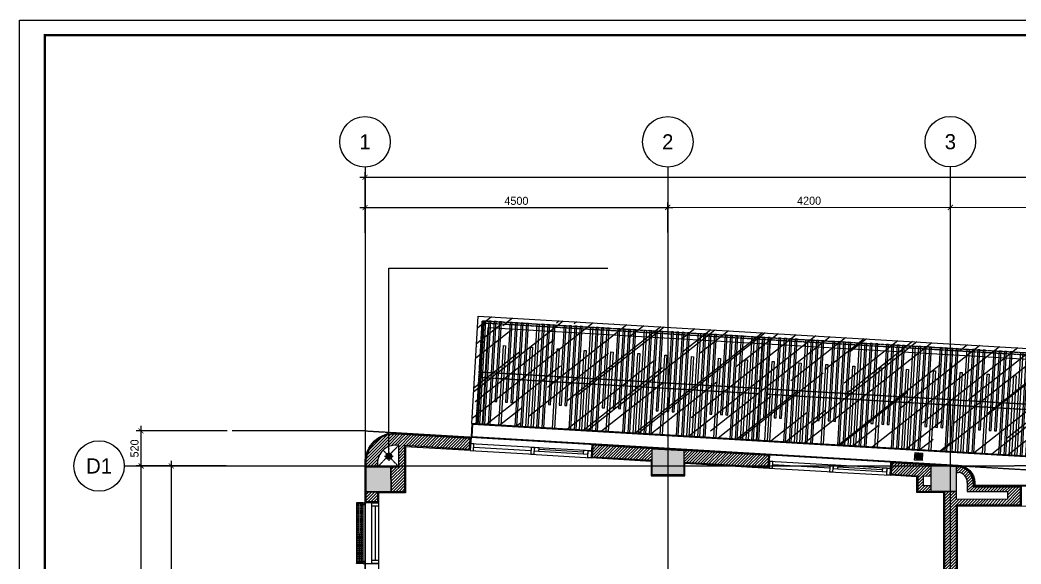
# Model space of a CAD drawing. Header units: inches. Extents: x 1721084 to 1854744, y 225101 to 488646.
# Drawn here: x 1810189 to 1825070, y 343018 to 351101 of the extents above; entities that cross this region are included whole.
import ezdxf
from ezdxf.enums import TextEntityAlignment as Align

# ---------------------------------------------------------------- set-up
doc = ezdxf.new("R2010")
doc.units = ezdxf.units.IN
doc.header["$MEASUREMENT"] = 0
doc.set_wipeout_variables(frame=1)
for name, pattern in [('ACAD_ISO03W100', [30, 12, -18]), ('X-PL-T2$0$X-GRID-T2$0$CENTER2', [1.125, 0.75, -0.125, 0.125, -0.125]), ('X-PL-T2$0$X-PL-T2$0$DASHEDX2', [1.5, 1, -0.5]), ('X-PL-T2$0$X-PL-T2$0$HIDDEN2', [0.1875, 0.125, -0.0625])]:
    doc.linetypes.add(name, pattern=pattern)
for name, color, linetype in [('A-ANNO-DIM 100', 252, 'Continuous'), ('e-WIRE', 6, 'ACAD_ISO03W100'), ('X-PL-T2$0$A-XREF', 250, 'Continuous'), ('X-PL-T2$0$X-COLUM-T2$0$A-FLOR-COLS-CONC', 250, 'Continuous'), ('X-PL-T2$0$X-COLUM-T2$0$A-FLOR-PATT', 250, 'Continuous'), ('X-PL-T2$0$X-GRID-T2$0$A-ANNO-DIM 75', 2, 'Continuous'), ('X-PL-T2$0$X-GRID-T2$0$A-GRID', 9, 'X-PL-T2$0$X-GRID-T2$0$CENTER2'), ('X-PL-T2$0$X-GRID-T2$0$A-GRID-SYMB', 5, 'Continuous'), ('X-PL-T2$0$X-PL-T2$0$A-FLOR', 250, 'Continuous'), ('X-PL-T2$0$X-PL-T2$0$A-FLOR-ABOV', 250, 'X-PL-T2$0$X-PL-T2$0$HIDDEN2'), ('X-PL-T2$0$X-PL-T2$0$A-FLOR-DRAN', 250, 'Continuous'), ('X-PL-T2$0$X-PL-T2$0$A-FLOR-MED', 33, 'Continuous'), ('X-PL-T2$0$X-PL-T2$0$A-FLOR-PATT', 250, 'Continuous'), ('X-PL-T2$0$X-PL-T2$0$A-FLOR-WALL', 250, 'Continuous'), ('X-PL-T2$0$X-PL-T2$0$A-FLOR-WALL-FNSH', 250, 'Continuous'), ('X-PL-T2$0$X-PL-T2$0$A-FLOR-WALL-PART', 250, 'Continuous'), ('X-PL-T2$0$X-PL-T2$0$A-FLOR-WALL-PATT', 250, 'Continuous'), ('X-PL-T2$0$X-PL-T2$0$A-FLOR-WDW', 250, 'Continuous'), ('X-PL-T2$0$X-PL-T2$0$A-FURN-EQPM', 250, 'Continuous'), ('X-PL-T2$0$X-PL-T2$0$A-XREF', 250, 'Continuous')]:
    doc.layers.add(name, color=color, linetype=linetype)
doc.styles.add('X-PL-T2$0$HDUNGARC', font='vn_vni.shx')
doc.styles.add('X-PL-T2$0$X-GRID-T2$0$HDUNGARC', font='vn_vni.shx')
doc.styles.add('X-PL-T2$0$X-GRID-T2$0$SYMBTEXT', font='VAVON_.TTF')
doc.dimstyles.new('X-PL-T2$0$DIM-75', dxfattribs={"dimscale": 75, "dimtxt": 2, "dimasz": 1, "dimexe": 1, "dimexo": 1, "dimgap": 0.5, "dimtad": 1, "dimdec": 0, "dimzin": 0, "dimdsep": 46, "dimtxsty": 'X-PL-T2$0$HDUNGARC', "dimblk": 'X-PL-T2$0$_ArchTick', "dimcen": 2, "dimdle": 1, "dimclrd": 256, "dimclre": 9, "dimclrt": 3, "dimadec": 0, "dimazin": 0, "dimtfac": 1, "dimtdec": 0, "dimtix": 1, "dimtmove": 2, "dimatfit": 2, "dimfxl": 1, "dimtolj": 1, "dimtzin": 0, "dimarcsym": 2})
doc.dimstyles.new('X-PL-T2$0$X-GRID-T2$0$DIM-75', dxfattribs={"dimscale": 75, "dimtxt": 1.6, "dimasz": 1, "dimexe": 1, "dimexo": 1, "dimgap": 0.5, "dimtad": 1, "dimdec": 0, "dimzin": 0, "dimdsep": 46, "dimtxsty": 'X-PL-T2$0$X-GRID-T2$0$HDUNGARC', "dimblk": 'X-PL-T2$0$X-GRID-T2$0$_ArchTick', "dimcen": 2, "dimdle": 1, "dimclrd": 256, "dimclre": 9, "dimclrt": 3, "dimadec": 0, "dimazin": 0, "dimtfac": 1, "dimtdec": 0, "dimtix": 1, "dimtmove": 2, "dimatfit": 2, "dimfxl": 1, "dimtolj": 1, "dimtzin": 0, "dimarcsym": 2})

# ---------------------------------------------------------------- blocks, each defined once
blk = doc.blocks.new('X-PL-T2$0$X-PL-T2$0$thang 21 bâc')
for points in [[(1850, -2800), (0, -2800), (0, 0), (6200, 0), (6200, -2800), (4350, -2800)], [(1850, -1800), (1850, 0), (2100, 0), (2100, -1800), (1850, -1800)], [(2100, -1800), (2100, 0), (2350, 0), (2350, -1800), (2100, -1800)], [(2350, -1800), (2350, 0), (2600, 0), (2600, -1800), (2350, -1800)], [(2600, -1800), (2600, 0), (2850, 0), (2850, -1800), (2600, -1800)], [(2850, -1800), (2850, 0), (3100, 0), (3100, -1800), (2850, -1800)], [(3100, -1800), (3100, 0), (3350, 0)], [(3100, -1800), (3350, 0)], [(3350, 0), (3600, 0), (3600, -1800), (3350, -1800)], [(3350, -1800), (3600, 0)], [(3600, -1800), (3600, 0), (3850, 0), (3850, -1800), (3600, -1800)], [(3850, -1800), (3850, 0), (4100, 0), (4100, -1800), (3850, -1800)], [(4100, -1800), (4100, 0), (4350, 0), (4350, -1800), (4100, -1800)], [(1850, -1800), (0, -1800)], [(1850, -2800), (1850, -1800), (4350, -1800), (4350, -2800)], [(3350, -1800), (3100, -1800)], [(6200, -1800), (4350, -1800)], [(1850, -2050), (0, -2050)], [(6200, -2050), (4350, -2050)], [(1850, -2300), (0, -2300)], [(6200, -2300), (4350, -2300)], [(1850, -2550), (0, -2550)], [(6200, -2550), (4350, -2550)], [(1850, -2800), (0, -2800)], [(6200, -2800), (4350, -2800)]]:
    blk.add_lwpolyline(points)
blk = doc.blocks.new('X-PL-T2$0$X-COLUM-T2')
at = {"layer": 'X-PL-T2$0$X-COLUM-T2$0$A-FLOR-PATT'}
h = blk.add_hatch(dxfattribs=at)
h.set_pattern_fill('!BTCT', color=250, scale=20, pattern_type=2)
h.set_pattern_definition([(50, (0, 0), (143.45204, -12.5504), [15, -165]), (355, (0, 0), (-27.7503, 150.4384), [12, -132]), (100.4514, (11.95, -1.05), (115.7019, 137.8879), [12.748, -140.2284]), (46.1842, (0, 40), (213.4482, -33.1038), [22.5, -247.5]), (96.6356, (17.79, 37.24), (186.9325, 194.8236), [19.122, -210.3426]), (351.1842, (0, 40), (186.9324, 194.8237), [18, -198]), (21, (20, 30), (119.3814, -80.5238), [15, -165]), (326, (20, 30), (48.6631, 145.03), [12, -132]), (71.4514, (29.95, 23.29), (168.0445, 64.5061), [12.748, -140.2284]), (37.5, (0, 0), (2.43197, 66.57877), [0, -130.4, 0, -134, 0, -132.5]), (7.5, (0, 0), (52.6139, 78.88234), [0, -76.4, 0, -127.4, 0, -50.5]), (327.5, (-44.6, 0), (106.76449, -4.51097), [0, -50, 0, -156, 0, -207]), (317.5, (-64.6, 0), (116.63723, 20.021), [0, -65, 0, -103.6, 0, -147]), (45, (0, 0), (-60.10408, 60.10408), []), (45, (0, 24.5), (-60.10408, 60.10408), [])])
h.paths.add_polyline_path([(20685, 3915), (20685, 4285), (20315, 4285), (20315, 3915)])
h.paths.add_polyline_path([(20685, 685), (19915, 685), (19915, 375), (20685, 375)])
h.paths.add_polyline_path([(15485, -715), (14815, -715), (14815, -985), (15485, -985)])
h.paths.add_polyline_path([(15015, 3915), (15385, 3915), (15385, 4385), (15015, 4385)])
h.paths.add_polyline_path([(8785, 5465), (8785, 5935), (8215, 5935), (8215, 5465)])
h.paths.add_polyline_path([(4735, -985), (4735, -615), (4265, -615), (4265, -985)])
h.paths.add_polyline_path([(8415, -985), (8785, -985), (8785, -615), (8415, -615)])
h.paths.add_polyline_path([(8785, 11337), (8415, 11358), (8415, 10965), (8785, 10965)])
h.paths.add_polyline_path([(20685, 10634), (20315, 10656), (20315, 10215), (20685, 10215)])
h.paths.add_polyline_path([(4735, 11576), (4265, 11603), (4265, 11215), (4735, 11215)])
h.paths.add_polyline_path([(15, 11335), (15, 10965), (385, 10965), (385, 11335)])
h.paths.add_polyline_path([(15, 5935), (15, 5465), (585, 5465), (585, 5935)])
h.paths.add_polyline_path([(385, 15), (385, 385), (15, 385), (15, 15)])
at = {"layer": 'X-PL-T2$0$X-COLUM-T2$0$A-FLOR-COLS-CONC'}
for points in [[(4265, 11603), (4735, 11576), (4735, 11215), (4265, 11215)], [(15, 11335), (385, 11335), (385, 10965), (15, 10965)]]:
    blk.add_lwpolyline(points, close=True, dxfattribs=at)
blk.add_lwpolyline([(8415, 11358), (8785, 11337), (8785, 10965), (8415, 10965), (8415, 11358)], dxfattribs=at)
blk = doc.blocks.new('*U606')
for points in [[(0, 0), (50, 0), (50, 100), (0, 100)], [(0, 0), (950, 0), (950, 100), (0, 100)], [(900, 0), (950, 0), (950, 100), (900, 100)]]:
    blk.add_lwpolyline(points, close=True)
at = {"color": 8}
blk.add_lwpolyline([(50, 50), (900, 50)], dxfattribs=at)
blk = doc.blocks.new('*U619')
at = {"color": 0, "ltscale": 40}
for p, q in [((-600, 100), (300, 100)), ((300, 0), (-600, 0))]:
    blk.add_line(p, q, dxfattribs=at)
at = {"ltscale": 40}
for p, q in [((-480, 50), (180, 50)), ((180, 25), (-480, 25))]:
    blk.add_line(p, q, dxfattribs=at)
at = {"color": 0, "lineweight": -2}
for points in [[(-600, 100), (-550, 100), (-550, 0), (-600, 0)], [(300, 100), (250, 100), (250, 0), (300, 0)]]:
    blk.add_lwpolyline(points, close=True, dxfattribs=at)
at = {"ltscale": 40}
for points in [[(-550, 50), (-480, 50), (-480, 0), (-550, 0)], [(180, 50), (250, 50), (250, 0), (180, 0)]]:
    blk.add_lwpolyline(points, close=True, dxfattribs=at)
blk = doc.blocks.new('X-PL-T2$0$X-PL-T2$0$NM 90')
h = blk.add_hatch()
h.set_pattern_fill('DASH', color=8, scale=400)
h.paths.add_polyline_path([(0, 45, 1), (0, 0)])
h.paths.add_polyline_path([(0, 45), (0, 0), (45, 0, 0.4142136)])
h.paths.add_polyline_path([(45, 0), (0, 0, -1), (0, -45, 0.4142136)])
h = blk.add_hatch()
h.set_pattern_fill('DASH', color=256, scale=400)
h.paths.add_polyline_path([(0, 45, 1), (0, 0)])
h.paths.add_polyline_path([(0, 45), (0, 0), (45, 0, 0.4142136)])
h.paths.add_polyline_path([(45, 0), (0, 0, -1), (0, -45, 0.4142136)])
h = blk.add_hatch()
h.set_pattern_fill('DASH', color=8, scale=400)
h.paths.add_polyline_path([(0, 45, 1), (0, 0)])
h.paths.add_polyline_path([(0, 45), (0, 0), (45, 0, 0.4142136)])
h.paths.add_polyline_path([(45, 0), (0, 0, -1), (0, -45, 0.4142136)])
h = blk.add_hatch(color=8)
h.dxf.hatch_style = 1
h.paths.add_polyline_path([(0, 45, 1), (0, 0)])
h.paths.add_polyline_path([(0, 45), (0, 0), (45, 0, 0.4142136)])
h.paths.add_polyline_path([(45, 0), (0, 0, -1), (0, -45, 0.4142136)])
at = {"color": 8}
for points in [[(65, 0), (-65, 0)], [(0, 65), (0, -65)]]:
    blk.add_lwpolyline(points, dxfattribs=at)
blk.add_circle((0, 0), 45)
for centre, start, end in [((0, 22.5), 90, 270), ((0, -22.5), 270, 90)]:
    blk.add_arc(centre, 22.5, start, end)
blk = doc.blocks.new('X-PL-T2$0$X-PL-T2$0$PHEU THU 115X115')
blk.add_wipeout([(-58, 0), (58, 0), (58, -115), (-58, -115)])
for p, q in [((-15, -24), (14, -24)), ((-15, -91), (14, -91))]:
    blk.add_line(p, q)
blk.add_lwpolyline([(-58, 0), (58, 0), (58, -115), (-58, -115)], close=True)
for points in [[(-9, -54), (-43, -54)], [(-43, -61), (-9, -61)], [(36, -43), (-36, -43)], [(-36, -49), (36, -49)], [(-36, -66), (36, -66)], [(36, -72), (-36, -72)], [(30, -30), (30, -30), (-31, -30)], [(-31, -37), (30, -37)], [(-31, -78), (30, -78)], [(30, -85), (30, -85), (-31, -85)], [(9, -54), (43, -54)], [(43, -61), (9, -61)]]:
    blk.add_lwpolyline(points)
for radius in [51.5, 46.6, 4.59]:
    blk.add_circle((0, -58), radius)
for centre, radius, start, end in [((-43, -57), 3.31, 102.6911, 257.3089), ((-36, -46), 2.86, 91.5923, 268.4077), ((-36, -69), 2.86, 91.5923, 268.4077), ((-31, -34), 3.25, 95.4785, 264.5215), ((-31, -81), 3.25, 95.4785, 264.5215), ((-11, -57), 3.57, 295.1985, 64.8015), ((10, -57), 3.57, 115.1985, 244.8015), ((30, -34), 3.26, 278.0597, 81.9403), ((30, -81), 3.26, 278.0597, 81.9403), ((36, -46), 2.92, 282.0282, 77.9718), ((36, -69), 2.92, 282.0282, 77.9718), ((42, -57), 3.31, 282.6911, 77.3089)]:
    blk.add_arc(centre, radius, start, end)
for points in [[(14, -24), (17, -22), (15, -19), (10, -17), (-1, -16), (-13, -18), (-17, -21), (-18, -23), (-15, -24)], [(14, -91), (17, -93), (15, -96), (10, -98), (-1, -99), (-13, -97), (-17, -94), (-18, -92), (-15, -91)]]:
    blk.add_spline(points, degree=3)
blk = doc.blocks.new('X-PL-T2$0$X-PL-T2$0$MAICHE KINH 2')
at = {"layer": 'X-PL-T2$0$X-PL-T2$0$A-FLOR-PATT'}
h = blk.add_hatch(dxfattribs=at)
h.set_pattern_fill('AR-RROOF', color=8, scale=500, angle=225.0182)
h.set_pattern_definition([(221.641, (84.77, -10751.7), (-489.825, -1104.568), [7500, -1000, 2500, -500]), (221.641, (-246.1, -11380.4), (815.528, -164.74), [1500, -165, 3000, -375]), (221.641, (180.34, -11235.45), (-1720.446, -1977.951), [4000, -700, 2000, -500])])
h.paths.add_polyline_path([(0, 1800), (12497, 1800), (12497, 200), (0, 200)])
at = {"color": 0, "linetype": 'ByBlock', "ltscale": 10}
for points in [[(82, 1735), (112, 1735), (112, 200), (82, 200)], [(192, 1735), (162, 1735), (162, 200), (192, 200)], [(272, 1735), (242, 1735), (242, 200), (272, 200)], [(352, 1735), (322, 1735), (322, 550), (352, 550)], [(512, 1735), (482, 1735), (482, 550), (512, 550)], [(592, 1735), (562, 1735), (562, 550), (592, 550)], [(672, 1735), (642, 1735), (642, 200), (672, 200)], [(752, 1735), (722, 1735), (722, 200), (752, 200)], [(882, 1735), (912, 1735), (912, 200), (882, 200)], [(992, 1735), (962, 1735), (962, 200), (992, 200)], [(1072, 1735), (1042, 1735), (1042, 200), (1072, 200)], [(1152, 1735), (1122, 1735), (1122, 550), (1152, 550)], [(1312, 1735), (1282, 1735), (1282, 550), (1312, 550)], [(1392, 1735), (1362, 1735), (1362, 550), (1392, 550)], [(1472, 1735), (1442, 1735), (1442, 200), (1472, 200)], [(1552, 1735), (1522, 1735), (1522, 200), (1552, 200)], [(1682, 1735), (1712, 1735), (1712, 200), (1682, 200)], [(1792, 1735), (1762, 1735), (1762, 200), (1792, 200)], [(1872, 1735), (1842, 1735), (1842, 200), (1872, 200)], [(1952, 1735), (1922, 1735), (1922, 550), (1952, 550)], [(2112, 1735), (2082, 1735), (2082, 550), (2112, 550)], [(2192, 1735), (2162, 1735), (2162, 550), (2192, 550)], [(2272, 1735), (2242, 1735), (2242, 200), (2272, 200)], [(2352, 1735), (2322, 1735), (2322, 200), (2352, 200)], [(2482, 1735), (2512, 1735), (2512, 200), (2482, 200)], [(2592, 1735), (2562, 1735), (2562, 200), (2592, 200)], [(2672, 1735), (2642, 1735), (2642, 200), (2672, 200)], [(2752, 1735), (2722, 1735), (2722, 550), (2752, 550)], [(2912, 1735), (2882, 1735), (2882, 550), (2912, 550)], [(2992, 1735), (2962, 1735), (2962, 550), (2992, 550)], [(3072, 1735), (3042, 1735), (3042, 200), (3072, 200)], [(3152, 1735), (3122, 1735), (3122, 200), (3152, 200)], [(3282, 1735), (3312, 1735), (3312, 200), (3282, 200)], [(3392, 1735), (3362, 1735), (3362, 200), (3392, 200)], [(3472, 1735), (3442, 1735), (3442, 200), (3472, 200)], [(3552, 1735), (3522, 1735), (3522, 550), (3552, 550)], [(3712, 1735), (3682, 1735), (3682, 550), (3712, 550)], [(3792, 1735), (3762, 1735), (3762, 550), (3792, 550)], [(3872, 1735), (3842, 1735), (3842, 200), (3872, 200)], [(3952, 1735), (3922, 1735), (3922, 200), (3952, 200)], [(4082, 1735), (4112, 1735), (4112, 200), (4082, 200)], [(4192, 1735), (4162, 1735), (4162, 200), (4192, 200)], [(4272, 1735), (4242, 1735), (4242, 200), (4272, 200)], [(4352, 1735), (4322, 1735), (4322, 550), (4352, 550)], [(4512, 1735), (4482, 1735), (4482, 550), (4512, 550)], [(4592, 1735), (4562, 1735), (4562, 550), (4592, 550)], [(4672, 1735), (4642, 1735), (4642, 200), (4672, 200)], [(4752, 1735), (4722, 1735), (4722, 200), (4752, 200)], [(4882, 1735), (4912, 1735), (4912, 200), (4882, 200)], [(4992, 1735), (4962, 1735), (4962, 200), (4992, 200)], [(5072, 1735), (5042, 1735), (5042, 200), (5072, 200)], [(5152, 1735), (5122, 1735), (5122, 550), (5152, 550)], [(5312, 1735), (5282, 1735), (5282, 550), (5312, 550)], [(5392, 1735), (5362, 1735), (5362, 550), (5392, 550)], [(5472, 1735), (5442, 1735), (5442, 200), (5472, 200)], [(5552, 1735), (5522, 1735), (5522, 200), (5552, 200)], [(5682, 1735), (5712, 1735), (5712, 200), (5682, 200)], [(5792, 1735), (5762, 1735), (5762, 200), (5792, 200)], [(5872, 1735), (5842, 1735), (5842, 200), (5872, 200)], [(5952, 1735), (5922, 1735), (5922, 550), (5952, 550)], [(6112, 1735), (6082, 1735), (6082, 550), (6112, 550)], [(6192, 1735), (6162, 1735), (6162, 550), (6192, 550)], [(6272, 1735), (6242, 1735), (6242, 200), (6272, 200)], [(6352, 1735), (6322, 1735), (6322, 200), (6352, 200)], [(6482, 1735), (6512, 1735), (6512, 200), (6482, 200)], [(6592, 1735), (6562, 1735), (6562, 200), (6592, 200)], [(6672, 1735), (6642, 1735), (6642, 200), (6672, 200)], [(6752, 1735), (6722, 1735), (6722, 550), (6752, 550)], [(6912, 1735), (6882, 1735), (6882, 550), (6912, 550)], [(6992, 1735), (6962, 1735), (6962, 550), (6992, 550)], [(7072, 1735), (7042, 1735), (7042, 200), (7072, 200)], [(7152, 1735), (7122, 1735), (7122, 200), (7152, 200)], [(7282, 1735), (7312, 1735), (7312, 200), (7282, 200)], [(7392, 1735), (7362, 1735), (7362, 200), (7392, 200)], [(7472, 1735), (7442, 1735), (7442, 200), (7472, 200)], [(7552, 1735), (7522, 1735), (7522, 550), (7552, 550)], [(7712, 1735), (7682, 1735), (7682, 550), (7712, 550)], [(7792, 1735), (7762, 1735), (7762, 550), (7792, 550)], [(7872, 1735), (7842, 1735), (7842, 200), (7872, 200)], [(7952, 1735), (7922, 1735), (7922, 200), (7952, 200)], [(8082, 1735), (8112, 1735), (8112, 200), (8082, 200)], [(8192, 1735), (8162, 1735), (8162, 200), (8192, 200)], [(8272, 1735), (8242, 1735), (8242, 200), (8272, 200)], [(8352, 1735), (8322, 1735), (8322, 550), (8352, 550)], [(8512, 1735), (8482, 1735), (8482, 550), (8512, 550)], [(8592, 1735), (8562, 1735), (8562, 550), (8592, 550)], [(8672, 1735), (8642, 1735), (8642, 200), (8672, 200)], [(8752, 1735), (8722, 1735), (8722, 200), (8752, 200)], [(8882, 1735), (8912, 1735), (8912, 200), (8882, 200)], [(8992, 1735), (8962, 1735), (8962, 200), (8992, 200)], [(9072, 1735), (9042, 1735), (9042, 200), (9072, 200)], [(9152, 1735), (9122, 1735), (9122, 550), (9152, 550)], [(9312, 1735), (9282, 1735), (9282, 550), (9312, 550)], [(9392, 1735), (9362, 1735), (9362, 550), (9392, 550)], [(9472, 1735), (9442, 1735), (9442, 200), (9472, 200)], [(9552, 1735), (9522, 1735), (9522, 200), (9552, 200)], [(9682, 1735), (9712, 1735), (9712, 200), (9682, 200)], [(9792, 1735), (9762, 1735), (9762, 200), (9792, 200)], [(9872, 1735), (9842, 1735), (9842, 200), (9872, 200)], [(9952, 1735), (9922, 1735), (9922, 550), (9952, 550)], [(10112, 1735), (10082, 1735), (10082, 550), (10112, 550)], [(10192, 1735), (10162, 1735), (10162, 550), (10192, 550)], [(10272, 1735), (10242, 1735), (10242, 200), (10272, 200)], [(10352, 1735), (10322, 1735), (10322, 200), (10352, 200)], [(10482, 1735), (10512, 1735), (10512, 200), (10482, 200)], [(10592, 1735), (10562, 1735), (10562, 200), (10592, 200)], [(10672, 1735), (10642, 1735), (10642, 200), (10672, 200)], [(10752, 1735), (10722, 1735), (10722, 550), (10752, 550)], [(10912, 1735), (10882, 1735), (10882, 550), (10912, 550)], [(10992, 1735), (10962, 1735), (10962, 550), (10992, 550)], [(11072, 1735), (11042, 1735), (11042, 200), (11072, 200)], [(11152, 1735), (11122, 1735), (11122, 200), (11152, 200)], [(11282, 1735), (11312, 1735), (11312, 200), (11282, 200)], [(11392, 1735), (11362, 1735), (11362, 200), (11392, 200)], [(11472, 1735), (11442, 1735), (11442, 200), (11472, 200)], [(11552, 1735), (11522, 1735), (11522, 550), (11552, 550)], [(11712, 1735), (11682, 1735), (11682, 550), (11712, 550)], [(11792, 1735), (11762, 1735), (11762, 550), (11792, 550)], [(11872, 1735), (11842, 1735), (11842, 200), (11872, 200)], [(11952, 1735), (11922, 1735), (11922, 200), (11952, 200)], [(12082, 1735), (12112, 1735), (12112, 200), (12082, 200)], [(12192, 1735), (12162, 1735), (12162, 200), (12192, 200)], [(12272, 1735), (12242, 1735), (12242, 200), (12272, 200)], [(12352, 1735), (12322, 1735), (12322, 550), (12352, 550)], [(432, 200), (402, 200), (402, 1385), (432, 1385)], [(1232, 200), (1202, 200), (1202, 1385), (1232, 1385)], [(2032, 200), (2002, 200), (2002, 1385), (2032, 1385)], [(2832, 200), (2802, 200), (2802, 1385), (2832, 1385)], [(3632, 200), (3602, 200), (3602, 1385), (3632, 1385)], [(4432, 200), (4402, 200), (4402, 1385), (4432, 1385)], [(5232, 200), (5202, 200), (5202, 1385), (5232, 1385)], [(6032, 200), (6002, 200), (6002, 1385), (6032, 1385)], [(6832, 200), (6802, 200), (6802, 1385), (6832, 1385)], [(7632, 200), (7602, 200), (7602, 1385), (7632, 1385)], [(8432, 200), (8402, 200), (8402, 1385), (8432, 1385)], [(9232, 200), (9202, 200), (9202, 1385), (9232, 1385)], [(10032, 200), (10002, 200), (10002, 1385), (10032, 1385)], [(10832, 200), (10802, 200), (10802, 1385), (10832, 1385)], [(11632, 200), (11602, 200), (11602, 1385), (11632, 1385)], [(12432, 200), (12402, 200), (12402, 1385), (12432, 1385)]]:
    blk.add_lwpolyline(points, close=True, dxfattribs=at)
for points in [[(832, 200), (802, 200), (802, 1385), (832, 1385), (832, 200)], [(1632, 200), (1602, 200), (1602, 1385), (1632, 1385), (1632, 200)], [(2432, 200), (2402, 200), (2402, 1385), (2432, 1385), (2432, 200)], [(3232, 200), (3202, 200), (3202, 1385), (3232, 1385), (3232, 200)], [(4032, 200), (4002, 200), (4002, 1385), (4032, 1385), (4032, 200)], [(4832, 200), (4802, 200), (4802, 1385), (4832, 1385), (4832, 200)], [(5632, 200), (5602, 200), (5602, 1385), (5632, 1385), (5632, 200)], [(6432, 200), (6402, 200), (6402, 1385), (6432, 1385), (6432, 200)], [(7232, 200), (7202, 200), (7202, 1385), (7232, 1385), (7232, 200)], [(8032, 200), (8002, 200), (8002, 1385), (8032, 1385), (8032, 200)], [(8832, 200), (8802, 200), (8802, 1385), (8832, 1385), (8832, 200)], [(9632, 200), (9602, 200), (9602, 1385), (9632, 1385), (9632, 200)], [(10432, 200), (10402, 200), (10402, 1385), (10432, 1385), (10432, 200)], [(11232, 200), (11202, 200), (11202, 1385), (11232, 1385), (11232, 200)], [(12032, 200), (12002, 200), (12002, 1385), (12032, 1385), (12032, 200)]]:
    blk.add_lwpolyline(points, dxfattribs=at)
at = {"layer": 'X-PL-T2$0$X-PL-T2$0$A-FLOR-WALL-PART'}
for points in [[(0, 200), (0, 1800), (12497, 1800), (12497, 200)], [(160, 200), (160, 1640), (12337, 1640), (12337, 200)], [(4240, 200), (4240, 1705)], [(4360, 200), (4360, 1705)], [(8740, 200), (8740, 1705)], [(8860, 200), (8860, 1705)]]:
    blk.add_lwpolyline(points, dxfattribs=at)
at = {"layer": 'X-PL-T2$0$X-PL-T2$0$A-FLOR-WALL-PART', "color": 251, "linetype": 'X-PL-T2$0$X-PL-T2$0$DASHEDX2'}
for points in [[(65, 200), (65, 1735), (12432, 1735), (12432, 200)], [(95, 200), (95, 1705), (12402, 1705), (12402, 200)]]:
    blk.add_lwpolyline(points, dxfattribs=at)
for points in [[(4240, 895), (4240, 970), (95, 970), (95, 895)], [(8740, 895), (8740, 970), (4360, 970), (4360, 895)], [(12335, 895), (12335, 970), (8860, 970), (8860, 895)]]:
    blk.add_lwpolyline(points, close=True, dxfattribs=at)
at = {"layer": 'X-PL-T2$0$X-PL-T2$0$A-FLOR-WALL-PART'}
blk.add_lwpolyline([(0, 0), (7252, 0, -0.397053), (7502, -235), (7505, -285), (12343, 0), (12497, 0), (12497, 200), (0, 200), (0, 0)], format="xyb", dxfattribs=at)
blk.add_lwpolyline([(10, 10), (7252, 10, -0.397053), (7512, -235), (7514, -275), (12342, 10), (12487, 10), (12487, 190), (10, 190)], format="xyb", close=True, dxfattribs=at)
at = {"layer": 'X-PL-T2$0$X-PL-T2$0$A-FURN-EQPM', "color": 6, "xscale": 0.9708737864077668, "yscale": 0.9708737864077668, "zscale": 0.9708737864077668}
for p in [(6658, 156), (9490, 156)]:
    blk.add_blockref('X-PL-T2$0$X-PL-T2$0$PHEU THU 115X115', p, dxfattribs=at)
blk = doc.blocks.new('X-PL-T2$0$X-GRID-T2$0$_ArchTick')
at = {"color": 0, "linetype": 'ByBlock', "const_width": 0.15}
blk.add_lwpolyline([(-0.5, -0.48), (0.5, 0.52)], dxfattribs=at)
blk = doc.blocks.new('*D640')
at = {"layer": 'Defpoints', "color": 0, "transparency": 16777216}
for p in [(-2879, 11350), (-1991, 11350), (-2179, 5700)]:
    blk.add_point(p, dxfattribs=at)
at = {"layer": 'X-PL-T2$0$X-GRID-T2$0$A-ANNO-DIM 75', "color": 9, "lineweight": -2, "transparency": 16777216}
for p, q in [((-2066, 11350), (-2954, 11350)), ((-2254, 5700), (-2954, 5700))]:
    blk.add_line(p, q, dxfattribs=at)
at = {"layer": 'X-PL-T2$0$X-GRID-T2$0$A-ANNO-DIM 75', "lineweight": -2, "transparency": 16777216}
blk.add_line((-2879, 5625), (-2879, 11425), dxfattribs=at)
at = {"layer": 'X-PL-T2$0$X-GRID-T2$0$A-ANNO-DIM 75', "lineweight": -2, "transparency": 16777216, "xscale": 75, "yscale": 75, "zscale": 75}
for p, rotation in [((-2879, 11350), 90), ((-2879, 5700), 270)]:
    blk.add_blockref('X-PL-T2$0$X-GRID-T2$0$_ArchTick', p, dxfattribs=dict(at, rotation=rotation))
at = {"layer": 'X-PL-T2$0$X-GRID-T2$0$A-ANNO-DIM 75', "color": 3, "transparency": 16777216, "insert": (-2976, 8525), "char_height": 120, "attachment_point": 5, "rotation": 90, "style": 'X-PL-T2$0$X-GRID-T2$0$HDUNGARC'}
blk.add_mtext('\\A1;5650', dxfattribs=at)
blk = doc.blocks.new('*D641')
at = {"layer": 'Defpoints', "color": 0, "transparency": 16777216}
for p in [(-3329, 11870), (-1975, 11870), (-1991, 11350)]:
    blk.add_point(p, dxfattribs=at)
at = {"layer": 'X-PL-T2$0$X-GRID-T2$0$A-ANNO-DIM 75', "lineweight": -2, "transparency": 16777216}
blk.add_line((-3329, 11275), (-3329, 11945), dxfattribs=at)
at = {"layer": 'X-PL-T2$0$X-GRID-T2$0$A-ANNO-DIM 75', "color": 9, "lineweight": -2, "transparency": 16777216}
for p, q in [((-2050, 11870), (-3404, 11870)), ((-2066, 11350), (-3404, 11350))]:
    blk.add_line(p, q, dxfattribs=at)
at = {"layer": 'X-PL-T2$0$X-GRID-T2$0$A-ANNO-DIM 75', "lineweight": -2, "transparency": 16777216, "xscale": 75, "yscale": 75, "zscale": 75}
for p, rotation in [((-3329, 11870), 90), ((-3329, 11350), 270)]:
    blk.add_blockref('X-PL-T2$0$X-GRID-T2$0$_ArchTick', p, dxfattribs=dict(at, rotation=rotation))
at = {"layer": 'X-PL-T2$0$X-GRID-T2$0$A-ANNO-DIM 75', "color": 3, "transparency": 16777216, "insert": (-3426, 11610), "char_height": 120, "attachment_point": 5, "rotation": 90, "style": 'X-PL-T2$0$X-GRID-T2$0$HDUNGARC'}
blk.add_mtext('\\A1;520', dxfattribs=at)
blk = doc.blocks.new('*D642')
at = {"layer": 'Defpoints', "color": 0, "transparency": 16777216}
for p in [(-3329, 11350), (-1991, 11350), (-2179, -1000)]:
    blk.add_point(p, dxfattribs=at)
at = {"layer": 'X-PL-T2$0$X-GRID-T2$0$A-ANNO-DIM 75', "color": 9, "lineweight": -2, "transparency": 16777216}
for p, q in [((-2066, 11350), (-3404, 11350)), ((-2254, -1000), (-3404, -1000))]:
    blk.add_line(p, q, dxfattribs=at)
at = {"layer": 'X-PL-T2$0$X-GRID-T2$0$A-ANNO-DIM 75', "lineweight": -2, "transparency": 16777216}
blk.add_line((-3329, -1075), (-3329, 11425), dxfattribs=at)
at = {"layer": 'X-PL-T2$0$X-GRID-T2$0$A-ANNO-DIM 75', "lineweight": -2, "transparency": 16777216, "xscale": 75, "yscale": 75, "zscale": 75}
for p, rotation in [((-3329, 11350), 90), ((-3329, -1000), 270)]:
    blk.add_blockref('X-PL-T2$0$X-GRID-T2$0$_ArchTick', p, dxfattribs=dict(at, rotation=rotation))
at = {"layer": 'X-PL-T2$0$X-GRID-T2$0$A-ANNO-DIM 75', "color": 3, "transparency": 16777216, "insert": (-3426, 5175), "char_height": 120, "attachment_point": 5, "rotation": 90, "style": 'X-PL-T2$0$X-GRID-T2$0$HDUNGARC'}
blk.add_mtext('\\A1;12350', dxfattribs=at)
blk = doc.blocks.new('X-PL-T2$0$X-GRID-T2$0$SYMB-GRID')
blk.add_circle((0, 0), 5)
at = {"color": 2, "style": 'X-PL-T2$0$X-GRID-T2$0$SYMBTEXT', "flags": 4}
blk.add_attdef('NUM', text='', height=3, dxfattribs=at).set_placement((0, 0), align=Align.MIDDLE)
blk = doc.blocks.new('*D649')
at = {"layer": 'Defpoints', "color": 0, "transparency": 16777216}
for p in [(4500, 15188), (0, 14738), (4500, 14738)]:
    blk.add_point(p, dxfattribs=at)
at = {"layer": 'X-PL-T2$0$X-GRID-T2$0$A-ANNO-DIM 75', "lineweight": -2, "transparency": 16777216}
blk.add_line((-75, 15188), (4575, 15188), dxfattribs=at)
at = {"layer": 'X-PL-T2$0$X-GRID-T2$0$A-ANNO-DIM 75', "color": 9, "lineweight": -2, "transparency": 16777216}
for p, q in [((0, 14813), (0, 15263)), ((4500, 14813), (4500, 15263))]:
    blk.add_line(p, q, dxfattribs=at)
at = {"layer": 'X-PL-T2$0$X-GRID-T2$0$A-ANNO-DIM 75', "lineweight": -2, "transparency": 16777216, "xscale": 75, "yscale": 75, "zscale": 75, "rotation": 180}
blk.add_blockref('X-PL-T2$0$X-GRID-T2$0$_ArchTick', (0, 15188), dxfattribs=at)
at = {"layer": 'X-PL-T2$0$X-GRID-T2$0$A-ANNO-DIM 75', "lineweight": -2, "transparency": 16777216, "xscale": 75, "yscale": 75, "zscale": 75}
blk.add_blockref('X-PL-T2$0$X-GRID-T2$0$_ArchTick', (4500, 15188), dxfattribs=at)
at = {"layer": 'X-PL-T2$0$X-GRID-T2$0$A-ANNO-DIM 75', "color": 3, "transparency": 16777216, "insert": (2250, 15286), "char_height": 120, "attachment_point": 5, "style": 'X-PL-T2$0$X-GRID-T2$0$HDUNGARC'}
blk.add_mtext('\\A1;4500', dxfattribs=at)
blk = doc.blocks.new('*D655')
at = {"layer": 'Defpoints', "color": 0, "transparency": 16777216}
for p in [(8700, 15188), (4500, 14738), (8700, 14738)]:
    blk.add_point(p, dxfattribs=at)
at = {"layer": 'X-PL-T2$0$X-GRID-T2$0$A-ANNO-DIM 75', "lineweight": -2, "transparency": 16777216}
blk.add_line((4425, 15188), (8775, 15188), dxfattribs=at)
at = {"layer": 'X-PL-T2$0$X-GRID-T2$0$A-ANNO-DIM 75', "color": 9, "lineweight": -2, "transparency": 16777216}
for p, q in [((4500, 14813), (4500, 15263)), ((8700, 14813), (8700, 15263))]:
    blk.add_line(p, q, dxfattribs=at)
at = {"layer": 'X-PL-T2$0$X-GRID-T2$0$A-ANNO-DIM 75', "lineweight": -2, "transparency": 16777216, "xscale": 75, "yscale": 75, "zscale": 75, "rotation": 180}
blk.add_blockref('X-PL-T2$0$X-GRID-T2$0$_ArchTick', (4500, 15188), dxfattribs=at)
at = {"layer": 'X-PL-T2$0$X-GRID-T2$0$A-ANNO-DIM 75', "lineweight": -2, "transparency": 16777216, "xscale": 75, "yscale": 75, "zscale": 75}
blk.add_blockref('X-PL-T2$0$X-GRID-T2$0$_ArchTick', (8700, 15188), dxfattribs=at)
at = {"layer": 'X-PL-T2$0$X-GRID-T2$0$A-ANNO-DIM 75', "color": 3, "transparency": 16777216, "insert": (6600, 15286), "char_height": 120, "attachment_point": 5, "style": 'X-PL-T2$0$X-GRID-T2$0$HDUNGARC'}
blk.add_mtext('\\A1;4200', dxfattribs=at)
blk = doc.blocks.new('*D645')
at = {"layer": 'Defpoints', "color": 0, "transparency": 16777216}
for p in [(15100, 15188), (8700, 14738), (15100, 14738)]:
    blk.add_point(p, dxfattribs=at)
at = {"layer": 'X-PL-T2$0$X-GRID-T2$0$A-ANNO-DIM 75', "lineweight": -2, "transparency": 16777216}
blk.add_line((8625, 15188), (15175, 15188), dxfattribs=at)
at = {"layer": 'X-PL-T2$0$X-GRID-T2$0$A-ANNO-DIM 75', "color": 9, "lineweight": -2, "transparency": 16777216}
for p, q in [((8700, 14813), (8700, 15263)), ((15100, 14813), (15100, 15263))]:
    blk.add_line(p, q, dxfattribs=at)
at = {"layer": 'X-PL-T2$0$X-GRID-T2$0$A-ANNO-DIM 75', "lineweight": -2, "transparency": 16777216, "xscale": 75, "yscale": 75, "zscale": 75, "rotation": 180}
blk.add_blockref('X-PL-T2$0$X-GRID-T2$0$_ArchTick', (8700, 15188), dxfattribs=at)
at = {"layer": 'X-PL-T2$0$X-GRID-T2$0$A-ANNO-DIM 75', "lineweight": -2, "transparency": 16777216, "xscale": 75, "yscale": 75, "zscale": 75}
blk.add_blockref('X-PL-T2$0$X-GRID-T2$0$_ArchTick', (15100, 15188), dxfattribs=at)
at = {"layer": 'X-PL-T2$0$X-GRID-T2$0$A-ANNO-DIM 75', "color": 3, "transparency": 16777216, "insert": (11900, 15286), "char_height": 120, "attachment_point": 5, "style": 'X-PL-T2$0$X-GRID-T2$0$HDUNGARC'}
blk.add_mtext('\\A1;6400', dxfattribs=at)
blk = doc.blocks.new('*D648')
at = {"layer": 'Defpoints', "color": 0, "transparency": 16777216}
for p in [(25600, 15638), (0, 14738), (25600, 14738)]:
    blk.add_point(p, dxfattribs=at)
at = {"layer": 'X-PL-T2$0$X-GRID-T2$0$A-ANNO-DIM 75', "lineweight": -2, "transparency": 16777216}
blk.add_line((-75, 15638), (25675, 15638), dxfattribs=at)
at = {"layer": 'X-PL-T2$0$X-GRID-T2$0$A-ANNO-DIM 75', "color": 9, "lineweight": -2, "transparency": 16777216}
for p, q in [((0, 14813), (0, 15713)), ((25600, 14813), (25600, 15713))]:
    blk.add_line(p, q, dxfattribs=at)
at = {"layer": 'X-PL-T2$0$X-GRID-T2$0$A-ANNO-DIM 75', "lineweight": -2, "transparency": 16777216, "xscale": 75, "yscale": 75, "zscale": 75, "rotation": 180}
blk.add_blockref('X-PL-T2$0$X-GRID-T2$0$_ArchTick', (0, 15638), dxfattribs=at)
at = {"layer": 'X-PL-T2$0$X-GRID-T2$0$A-ANNO-DIM 75', "lineweight": -2, "transparency": 16777216, "xscale": 75, "yscale": 75, "zscale": 75}
blk.add_blockref('X-PL-T2$0$X-GRID-T2$0$_ArchTick', (25600, 15638), dxfattribs=at)
at = {"layer": 'X-PL-T2$0$X-GRID-T2$0$A-ANNO-DIM 75', "color": 3, "transparency": 16777216, "insert": (12800, 15736), "char_height": 120, "attachment_point": 5, "style": 'X-PL-T2$0$X-GRID-T2$0$HDUNGARC'}
blk.add_mtext('\\A1;25600', dxfattribs=at)
blk = doc.blocks.new('*U618')
for points in [[(0, 0), (50, 0), (50, 100), (0, 100)], [(0, 0), (900, 0), (900, 100), (0, 100)], [(850, 0), (900, 0), (900, 100), (850, 100)]]:
    blk.add_lwpolyline(points, close=True)
at = {"color": 8}
blk.add_lwpolyline([(50, 50), (850, 50)], dxfattribs=at)
blk = doc.blocks.new('X-PL-T2$0$X-PL-T2$0$X-A-PL-GENL-2ND FLOOR$0$pl-louver 1')
at = {"layer": 'X-PL-T2$0$X-PL-T2$0$A-FLOR-WALL-PATT'}
h = blk.add_hatch(dxfattribs=at)
h.set_pattern_fill('BRASS', color=256, scale=5)
h.set_pattern_definition([(0, (0, 0), (0, 31.75), []), (0, (0, 15.875), (0, 31.75), [15.875, -7.9375])])
h.paths.add_polyline_path([(-2, -30), (-898, -30), (-898, -130), (-2, -130)])
for points in [[(-870, -2), (-898, -2), (-898, -30), (-900, -30), (-900, 0), (-870, 0)], [(-30, -2), (-2, -2), (-2, -30), (0, -30), (0, 0), (-30, 0)], [(-898, -130), (-2, -130), (-2, -30), (-898, -30)]]:
    blk.add_lwpolyline(points, close=True)
for points in [[(-900, -30), (-900, -130), (-898, -130), (-898, -30)], [(-30, 0), (-870, 0)], [(-870, -2), (-870, -30)], [(-30, -2), (-30, -30)], [(0, -30), (0, -130), (-2, -130), (-2, -30)]]:
    blk.add_lwpolyline(points)
blk = doc.blocks.new('X-PL-T2$0$_ArchTick')
at = {"color": 0, "linetype": 'ByBlock', "const_width": 0.15}
blk.add_lwpolyline([(-0.5, -0.48), (0.5, 0.52)], dxfattribs=at)
blk = doc.blocks.new('I.A.M TITLEBLOCK - A2 -H')
at = {"const_width": 0.5}
blk.add_lwpolyline([(5, 3), (592, 3), (590, 417), (5, 417)], close=True, dxfattribs=at)
at = {"layer": 'Defpoints'}
blk.add_lwpolyline([(0, 420), (594, 420), (594, 0), (0, 0)], close=True, dxfattribs=at)
blk = doc.blocks.new('X-PL-T2$0$X-GRID-T2')
at = {"layer": 'X-PL-T2$0$X-GRID-T2$0$A-GRID', "ltscale": 8}
for p, q in [((0, 15788.2), (0, -4800)), ((4500, 15788.2), (4500, -4800)), ((8700, -4800), (8700, 15788.2))]:
    blk.add_line(p, q, dxfattribs=at)
for points in [[(0, 11870), (-1974.7, 11870)], [(0, 11870), (27300, 10259)], [(-3578.7, 11350), (10959.4, 11350)]]:
    blk.add_lwpolyline(points, dxfattribs=at)
at = {"layer": 'X-PL-T2$0$X-GRID-T2$0$A-GRID-SYMB'}
ref = blk.add_blockref('X-PL-T2$0$X-GRID-T2$0$SYMB-GRID', (0, 16163.2), dxfattribs=dict(at, xscale=75, yscale=75, zscale=75))
ref.add_attrib('NUM', '1', dxfattribs={"layer": '0', "color": 2, "height": 225, "style": 'X-PL-T2$0$X-GRID-T2$0$SYMBTEXT'}).set_placement((0, 16163.2), align=Align.MIDDLE)
ref = blk.add_blockref('X-PL-T2$0$X-GRID-T2$0$SYMB-GRID', (4500, 16163.2), dxfattribs=dict(at, xscale=75, yscale=75, zscale=75))
ref.add_attrib('NUM', '2', dxfattribs={"layer": '0', "color": 2, "height": 225, "style": 'X-PL-T2$0$X-GRID-T2$0$SYMBTEXT'}).set_placement((4500, 16163.2), align=Align.MIDDLE)
ref = blk.add_blockref('X-PL-T2$0$X-GRID-T2$0$SYMB-GRID', (8700, 16163.2), dxfattribs=dict(at, xscale=75, yscale=75, zscale=75))
ref.add_attrib('NUM', '3', dxfattribs={"layer": '0', "color": 2, "height": 225, "style": 'X-PL-T2$0$X-GRID-T2$0$SYMBTEXT'}).set_placement((8700, 16163.2), align=Align.MIDDLE)
ref = blk.add_blockref('X-PL-T2$0$X-GRID-T2$0$SYMB-GRID', (-3953.7, 11350), dxfattribs=dict(at, xscale=75, yscale=75, zscale=75))
ref.add_attrib('NUM', 'D1', dxfattribs={"layer": '0', "color": 2, "height": 225, "style": 'X-PL-T2$0$X-GRID-T2$0$SYMBTEXT'}).set_placement((-3953.7, 11350), align=Align.MIDDLE)
at = {"layer": 'X-PL-T2$0$X-GRID-T2$0$A-ANNO-DIM 75'}
for base, p1, p2, picture, middle in [((25600, 15638.2), (0, 14738.2), (25600, 14738.2), '*D648', (12800, 15735.7)), ((4500, 15188.2), (0, 14738.2), (4500, 14738.2), '*D649', (2250, 15285.7)), ((8700, 15188.2), (4500, 14738.2), (8700, 14738.2), '*D655', (6600, 15285.7)), ((15100, 15188.2), (8700, 14738.2), (15100, 14738.2), '*D645', (11900, 15285.7))]:
    dim = blk.add_linear_dim(base=base, p1=p1, p2=p2, dimstyle='X-PL-T2$0$X-GRID-T2$0$DIM-75', dxfattribs=at)
    dim.commit()
    dim.dimension.update_dxf_attribs({"geometry": picture, "text_midpoint": middle})
for base, p1, p2, picture, middle in [((-3328.7, 11870), (-1991.1, 11350), (-1974.7, 11870), '*D641', (-3426.2, 11610)), ((-3328.7, 11350), (-2178.7, -1000), (-1991.1, 11350), '*D642', (-3426.2, 5175)), ((-2878.7, 11350), (-2178.7, 5700), (-1991.1, 11350), '*D640', (-2976.2, 8525))]:
    dim = blk.add_linear_dim(base=base, p1=p1, p2=p2, angle=90, dimstyle='X-PL-T2$0$X-GRID-T2$0$DIM-75', dxfattribs=at)
    dim.commit()
    dim.dimension.update_dxf_attribs({"geometry": picture, "text_midpoint": middle})
blk = doc.blocks.new('X-PL-T2$0$X-PL-T2')
at = {"layer": 'X-PL-T2$0$X-PL-T2$0$A-FLOR-PATT'}
h = blk.add_hatch(dxfattribs=at)
h.set_pattern_fill('ANSI31', color=250, scale=250)
h.paths.add_polyline_path([(185, 10965), (15, 10965), (15, 10815), (185, 10815)])
edge = h.paths.add_edge_path()
edge.add_line((385, 11335), (385, 10965))
edge.add_line((385, 10965), (585, 10965))
edge.add_line((585, 10965), (585, 11650))
edge.add_line((585, 11650), (1549, 11593))
edge.add_line((1549, 11593), (1559, 11762))
edge.add_line((1559, 11762), (476, 11826))
edge.add_arc((450, 11392), 435, 86.6227, 180)
edge.add_line((15, 11392), (15, 11335))
edge.add_line((15, 11335), (185, 11335))
edge.add_line((185, 11335), (185, 11392))
edge.add_arc((450, 11392), 265, 86.0846, 179.9982, ccw=False)
edge.add_line((468, 11656), (500, 11654))
edge.add_line((500, 11654), (500, 11335))
edge.add_line((500, 11335), (385, 11335))
h.paths.add_polyline_path([(3386, 11655), (3376, 11485), (4265, 11432), (4265, 11603)])
h.paths.add_polyline_path([(4735, 11576), (4735, 11405), (5991, 11331), (6001, 11501)])
h.paths.add_polyline_path([(8215, 11199), (8215, 10965), (8415, 10965), (8415, 11050), (8300, 11050), (8300, 11195), (8301, 11194), (8415, 11187), (8415, 11358), (7828, 11393), (7818, 11222)])
h = blk.add_hatch(dxfattribs=at)
h.set_pattern_fill('ANSI31', color=250, scale=250)
h.paths.add_polyline_path([(8615, 8965), (8785, 8965), (8785, 10765), (9735, 10765), (9735, 11035), (9035, 11035), (9035, 11101, 0.379561), (8828, 11334), (8785, 11337), (8785, 11251), (8820, 11249, -0.37519), (8950, 11101), (8950, 10965), (9550, 10965), (9550, 10850), (8785, 10850), (8785, 10965), (8617, 10965)])
at = {"layer": 'Defpoints', "color": 5}
blk.add_lwpolyline([(34318, -12850), (-4757, -12850), (-4757, 17750), (34318, 17750)], close=True, dxfattribs=at)
at = {"layer": 'X-PL-T2$0$X-PL-T2$0$A-FLOR'}
blk.add_lwpolyline([(0, 9900), (0, 10800)], dxfattribs=at)
at = {"layer": 'X-PL-T2$0$X-PL-T2$0$A-FLOR-ABOV', "ltscale": 10}
for points in [[(500, 11654), (185, 11335)], [(268, 11584), (500, 11335)]]:
    blk.add_lwpolyline(points, dxfattribs=at)
at = {"layer": 'X-PL-T2$0$X-PL-T2$0$A-FLOR-WALL'}
for points in [[(15, 11335), (15, 11392, -0.431585), (476, 11826), (1559, 11762)], [(1559, 11762), (1549, 11593), (585, 11650), (585, 10965), (385, 10965), (385, 11335), (500, 11335), (500, 11654), (466, 11656, 0.431585), (185, 11392), (185, 11335)]]:
    blk.add_lwpolyline(points, format="xyb", dxfattribs=at)
for points in [[(3386, 11655), (3376, 11485), (4265, 11432), (4265, 11603)], [(4265, 11603), (3386, 11655)], [(4735, 11405), (4735, 11405), (5991, 11331), (6001, 11501), (4735, 11576), (4735, 11405)], [(8415, 11358), (7828, 11393), (7818, 11222), (8215, 11199), (8215, 10965), (8415, 10965), (8415, 11050), (8300, 11050), (8300, 11194)], [(8415, 11187), (8415, 11358)], [(8828, 11334), (8785, 11337), (8785, 11251), (8820, 11249)], [(8415, 11187), (8300, 11194)], [(9035, 11101), (9035, 11035), (9735, 11035), (9735, 10765), (8785, 10765)], [(8950, 11101), (8950, 10965), (9550, 10965), (9550, 10850), (8785, 10850)], [(8785, 10765), (8785, 8965), (8615, 8965), (8617, 10965), (8785, 10965), (8785, 10850)]]:
    blk.add_lwpolyline(points, dxfattribs=at)
blk.add_lwpolyline([(15, 10965), (185, 10965), (185, 10815), (15, 10815)], close=True, dxfattribs=at)
for radius, end in [(235, 83.1393), (150, 82.2623)]:
    blk.add_arc((8800, 11101), radius, 0, end, dxfattribs=at)
at = {"layer": 'X-PL-T2$0$X-PL-T2$0$A-FLOR-WALL-FNSH'}
blk.add_lwpolyline([(0, 10800), (0, 11393, -0.431585), (477, 11842), (1575, 11777), (1563, 11577), (600, 11634), (600, 10950), (200, 10950), (200, 10800), (0, 10800)], format="xyb", dxfattribs=at)
for points in [[(3360, 11471), (4250, 11418), (4250, 11200), (4750, 11200), (4750, 11389), (6005, 11315), (6017, 11515), (3372, 11671), (3360, 11471)], [(8200, 11185), (7802, 11209), (7814, 11409), (8800, 11351)], [(8800, 10750), (8800, 8950), (8600, 8950), (8600, 10950), (8200, 10950), (8200, 11185)], [(9050, 11101), (9050, 11050), (9750, 11050), (9750, 10750), (8800, 10750)]]:
    blk.add_lwpolyline(points, dxfattribs=at)
blk.add_lwpolyline([(0, 9900), (200, 9900), (200, 9450), (0, 9450)], close=True, dxfattribs=at)
blk.add_arc((8800, 11101), 250, 0, 90, dxfattribs=at)
at = {"layer": 'X-PL-T2$0$X-PL-T2$0$A-FLOR-WALL-PART'}
for points in [[(1575, 11777), (3372, 11671)], [(6017, 11515), (7814, 11409)]]:
    blk.add_lwpolyline(points, dxfattribs=at)
at = {"layer": 'X-PL-T2$0$X-PL-T2$0$A-FLOR'}
blk.add_blockref('X-PL-T2$0$X-PL-T2$0$thang 21 bâc', (8800, 10750), dxfattribs=at)
at = {"layer": 'X-PL-T2$0$X-PL-T2$0$A-FLOR-DRAN', "rotation": 90}
blk.add_blockref('X-PL-T2$0$X-PL-T2$0$NM 90', (353, 11492), dxfattribs=at)
at = {"layer": 'X-PL-T2$0$X-PL-T2$0$A-FLOR-WALL'}
blk.add_blockref('X-PL-T2$0$X-GRID-T2', (0, 0), dxfattribs=at)
at = {"layer": 'X-PL-T2$0$X-PL-T2$0$A-FLOR-WDW'}
for name, p, rotation in [('*U606', (2517, 11621), 176.6007867387686), ('*U606', (6960, 11359), 176.6140346598706), ('X-PL-T2$0$X-PL-T2$0$X-A-PL-GENL-2ND FLOOR$0$pl-louver 1', (0, 9900), 270)]:
    blk.add_blockref(name, p, dxfattribs=dict(at, rotation=rotation))
at = {"layer": 'X-PL-T2$0$X-PL-T2$0$A-FLOR-WDW', "xscale": -1}
for name, p, rotation in [('*U619', (3066, 11588), 176.6007867387686), ('*U619', (7509, 11326), 176.6140346598706), ('*U618', (200, 10800), 90)]:
    blk.add_blockref(name, p, dxfattribs=dict(at, rotation=rotation))
at = {"layer": 'X-PL-T2$0$X-PL-T2$0$A-XREF'}
blk.add_blockref('X-PL-T2$0$X-COLUM-T2', (0, 0), dxfattribs=at)
at = {"layer": 'X-PL-T2$0$X-PL-T2$0$A-FLOR-MED', "color": 8, "rotation": 356.6227153366348}
blk.add_blockref('X-PL-T2$0$X-PL-T2$0$MAICHE KINH 2', (1575, 11777), dxfattribs=at)
blk = doc.blocks.new('X-PL-T2')
at = {"layer": 'X-PL-T2$0$A-XREF'}
blk.add_blockref('X-PL-T2$0$X-PL-T2', (0, 0), dxfattribs=at)
blk.add_leader([(353, 11537), (353, 14288), (3609, 14288)], dimstyle='X-PL-T2$0$DIM-75', override={"dimgap": 0.5, "dimtad": 0}, dxfattribs=at)

msp = doc.modelspace()

# ---------------------------------------------------------------- block references
at = {"layer": 'e-WIRE', "color": 6, "ltscale": 10, "xscale": 1.000295790319478, "yscale": 1.000295790308883, "zscale": 1.000295790310395, "rotation": 0.01695004387035648}
msp.add_blockref('X-PL-T2', (1815322.4, 333122.6), dxfattribs=at)

# ---------------------------------------------------------------- next in the draw order: block references
at = {"layer": 'A-ANNO-DIM 100', "xscale": 75, "yscale": 75, "zscale": 75}
msp.add_blockref('I.A.M TITLEBLOCK - A2 -H', (1810183.5, 319601), dxfattribs=at)

doc.saveas('drawing.dxf')
